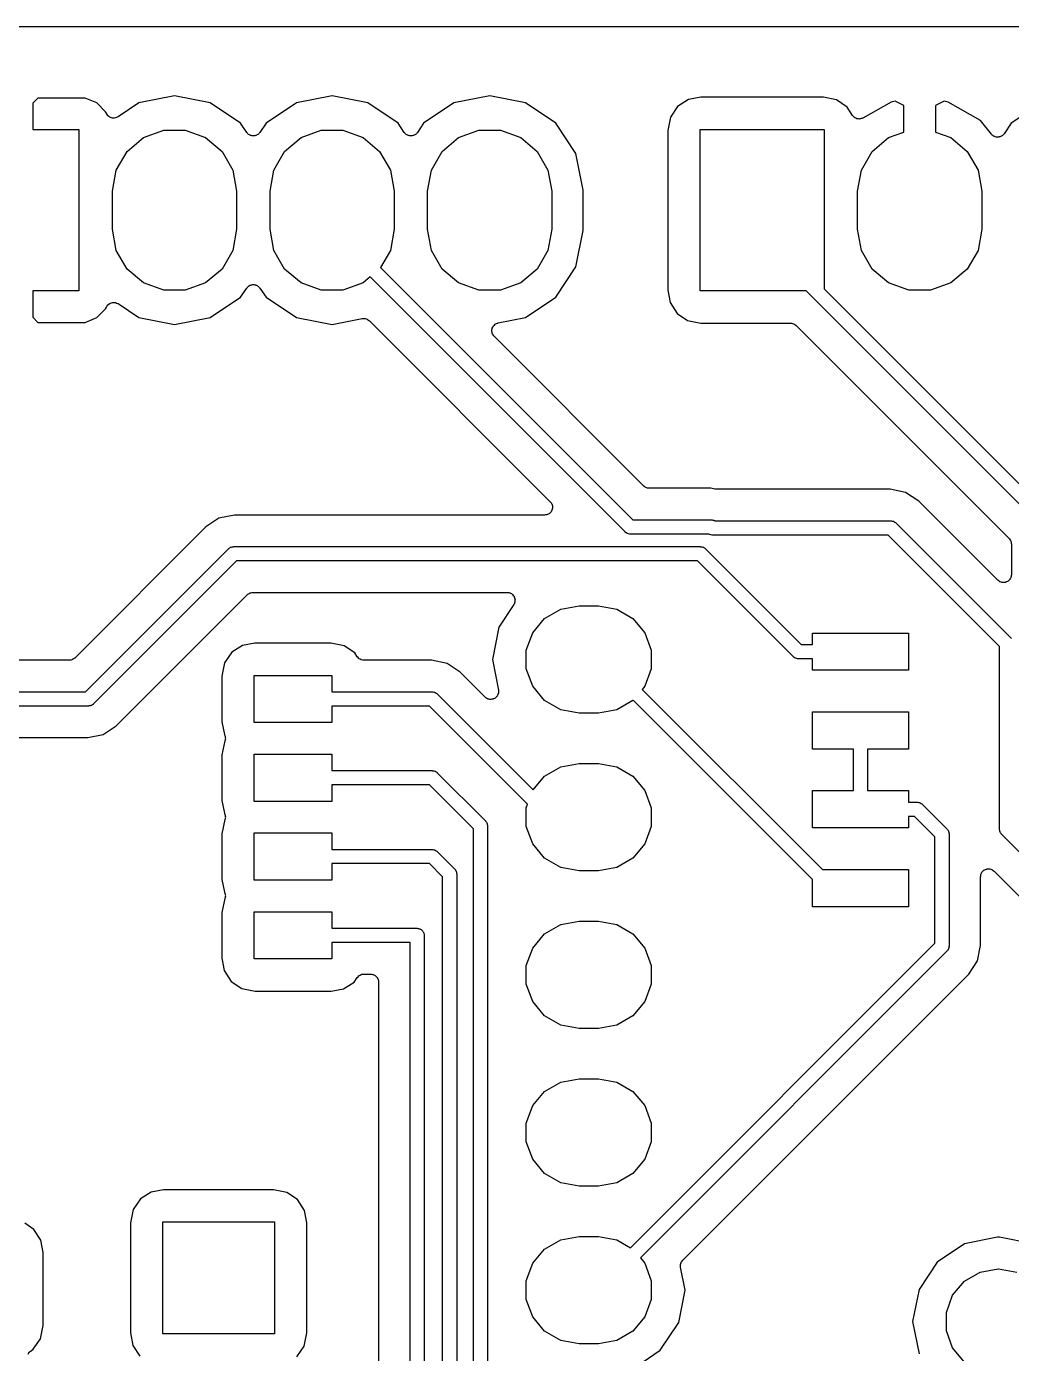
# Model space of a CAD drawing. Extents: x 127.4 to 176.4, y -111.4 to -62.3.
# Drawn here: x 138 to 153.88, y -83.7 to -62.32 of the extents above; entities that cross this region are included whole.
import ezdxf

# ---------------------------------------------------------------- set-up
doc = ezdxf.new("R2010")
doc.units = 0
doc.header["$MEASUREMENT"] = 0
doc.layers.add('BLACK', color=7, linetype='CONTINUOUS')

msp = doc.modelspace()

# ---------------------------------------------------------------- linework, layer by layer
at = {"layer": 'Black'}
for p, q in [((131.154, -62.318), (172.377, -62.318)), ((138.187, -63.47), (138.103, -63.5544)), ((138.95, -63.47), (138.187, -63.47)), ((139.136, -63.5473), (138.95, -63.47)), ((140.389, -63.4346), (139.813, -63.5492)), ((140.965, -63.5492), (140.389, -63.4346)), ((142.929, -63.4346), (142.353, -63.5492)), ((143.505, -63.5492), (142.929, -63.4346)), ((145.469, -63.4346), (144.893, -63.5492)), ((146.045, -63.5492), (145.469, -63.4346)), ((148.673, -63.4951), (148.499, -63.6068)), ((148.872, -63.4576), (148.673, -63.4951)), ((150.847, -63.4576), (148.872, -63.4576)), ((151.061, -63.5009), (150.847, -63.4576)), ((138.103, -63.5544), (138.103, -63.978)), ((139.279, -63.6902), (139.136, -63.5473)), ((139.29, -63.7158), (139.279, -63.6902)), ((139.813, -63.5492), (139.478, -63.7728)), ((141.453, -63.8755), (140.965, -63.5492)), ((142.353, -63.5492), (141.864, -63.8755)), ((143.993, -63.8755), (143.505, -63.5492)), ((144.893, -63.5492), (144.404, -63.8755)), ((146.533, -63.8755), (146.045, -63.5492)), ((148.499, -63.6068), (148.383, -63.7765)), ((151.231, -63.6169), (151.061, -63.5009)), ((151.317, -63.7502), (151.231, -63.6169)), ((151.939, -63.5382), (151.486, -63.7922)), ((152.006, -63.5218), (151.939, -63.5382)), ((152.146, -63.5878), (152.006, -63.5218)), ((152.146, -64.0175), (152.146, -63.5878)), ((152.794, -63.5218), (152.654, -63.5878)), ((152.654, -63.5878), (152.654, -64.0175)), ((152.861, -63.5382), (152.794, -63.5218)), ((153.382, -63.8305), (152.861, -63.5382)), ((154.364, -63.5492), (153.875, -63.8755)), ((139.291, -63.717), (139.29, -63.7158)), ((139.291, -63.7184), (139.291, -63.717)), ((139.303, -63.7356), (139.291, -63.7184)), ((139.314, -63.753), (139.303, -63.7356)), ((139.315, -63.7539), (139.314, -63.753)), ((139.316, -63.7551), (139.315, -63.7539)), ((139.332, -63.7673), (139.316, -63.7551)), ((139.349, -63.7799), (139.332, -63.7673)), ((139.35, -63.7803), (139.349, -63.7799)), ((139.351, -63.7811), (139.35, -63.7803)), ((139.371, -63.7869), (139.351, -63.7811)), ((139.391, -63.7931), (139.371, -63.7869)), ((139.392, -63.7931), (139.391, -63.7931)), ((139.394, -63.7935), (139.392, -63.7931)), ((139.414, -63.7921), (139.394, -63.7935)), ((139.435, -63.7912), (139.414, -63.7921)), ((139.436, -63.7907), (139.435, -63.7912)), ((139.438, -63.7906), (139.436, -63.7907)), ((139.456, -63.7823), (139.438, -63.7906)), ((139.476, -63.7743), (139.456, -63.7823)), ((139.477, -63.7734), (139.476, -63.7743)), ((139.478, -63.7728), (139.477, -63.7734)), ((141.553, -64.025), (141.453, -63.8755)), ((141.864, -63.8755), (141.764, -64.025)), ((144.093, -64.025), (143.993, -63.8755)), ((144.404, -63.8755), (144.304, -64.025)), ((146.86, -64.364), (146.533, -63.8755)), ((148.383, -63.7765), (148.34, -63.9907)), ((151.322, -63.7556), (151.317, -63.7502)), ((151.326, -63.7619), (151.322, -63.7556)), ((151.337, -63.7717), (151.326, -63.7619)), ((151.347, -63.7826), (151.337, -63.7717)), ((151.353, -63.7859), (151.347, -63.7826)), ((151.359, -63.7907), (151.353, -63.7859)), ((151.373, -63.796), (151.359, -63.7907)), ((151.386, -63.8028), (151.373, -63.796)), ((151.393, -63.8037), (151.386, -63.8028)), ((151.4, -63.8063), (151.393, -63.8037)), ((151.415, -63.8065), (151.4, -63.8063)), ((151.43, -63.8083), (151.415, -63.8065)), ((151.437, -63.8067), (151.43, -63.8083)), ((151.444, -63.8068), (151.437, -63.8067)), ((151.458, -63.8019), (151.444, -63.8068)), ((151.473, -63.7986), (151.458, -63.8019)), ((151.479, -63.7947), (151.473, -63.7986)), ((151.486, -63.7922), (151.479, -63.7947)), ((153.557, -64.0527), (153.382, -63.8305)), ((153.875, -63.8755), (153.762, -64.0447)), ((138.103, -63.978), (138.849, -63.978)), ((138.849, -63.978), (138.849, -66.578)), ((139.623, -64.3302), (139.889, -64.107)), ((139.889, -64.107), (140.215, -63.9882)), ((140.215, -63.9882), (140.562, -63.9882)), ((140.562, -63.9882), (140.889, -64.107)), ((140.889, -64.107), (141.155, -64.3302)), ((141.563, -64.035), (141.553, -64.025)), ((141.571, -64.0461), (141.563, -64.035)), ((141.578, -64.0508), (141.571, -64.0461)), ((141.584, -64.0568), (141.578, -64.0508)), ((141.596, -64.063), (141.584, -64.0568)), ((141.608, -64.0707), (141.596, -64.063)), ((141.616, -64.0726), (141.608, -64.0707)), ((141.623, -64.0763), (141.616, -64.0726)), ((141.637, -64.0778), (141.623, -64.0763)), ((141.65, -64.0811), (141.637, -64.0778)), ((141.659, -64.0802), (141.65, -64.0811)), ((141.667, -64.0811), (141.659, -64.0802)), ((141.681, -64.0778), (141.667, -64.0811)), ((141.694, -64.0763), (141.681, -64.0778)), ((141.702, -64.0726), (141.694, -64.0763)), ((141.71, -64.0707), (141.702, -64.0726)), ((141.721, -64.063), (141.71, -64.0707)), ((141.734, -64.0568), (141.721, -64.063)), ((141.74, -64.0508), (141.734, -64.0568)), ((141.747, -64.0461), (141.74, -64.0508)), ((141.755, -64.035), (141.747, -64.0461)), ((141.764, -64.025), (141.755, -64.035)), ((142.163, -64.3302), (142.429, -64.107)), ((142.429, -64.107), (142.755, -63.9882)), ((142.755, -63.9882), (143.102, -63.9882)), ((143.102, -63.9882), (143.429, -64.107)), ((143.429, -64.107), (143.695, -64.3302)), ((144.103, -64.035), (144.093, -64.025)), ((144.111, -64.0461), (144.103, -64.035)), ((144.118, -64.0508), (144.111, -64.0461)), ((144.124, -64.0568), (144.118, -64.0508)), ((144.136, -64.063), (144.124, -64.0568)), ((144.148, -64.0707), (144.136, -64.063)), ((144.156, -64.0726), (144.148, -64.0707)), ((144.163, -64.0763), (144.156, -64.0726)), ((144.177, -64.0778), (144.163, -64.0763)), ((144.19, -64.0811), (144.177, -64.0778)), ((144.199, -64.0802), (144.19, -64.0811)), ((144.207, -64.0811), (144.199, -64.0802)), ((144.221, -64.0778), (144.207, -64.0811)), ((144.234, -64.0763), (144.221, -64.0778)), ((144.242, -64.0726), (144.234, -64.0763)), ((144.25, -64.0707), (144.242, -64.0726)), ((144.261, -64.063), (144.25, -64.0707)), ((144.274, -64.0568), (144.261, -64.063)), ((144.28, -64.0508), (144.274, -64.0568)), ((144.287, -64.0461), (144.28, -64.0508)), ((144.295, -64.035), (144.287, -64.0461)), ((144.304, -64.025), (144.295, -64.035)), ((144.703, -64.3302), (144.969, -64.107)), ((144.969, -64.107), (145.295, -63.9882)), ((145.295, -63.9882), (145.642, -63.9882)), ((145.642, -63.9882), (145.969, -64.107)), ((145.969, -64.107), (146.235, -64.3302)), ((148.34, -63.9907), (148.34, -66.5662)), ((148.86, -66.578), (148.86, -63.978)), ((148.86, -63.978), (150.86, -63.978)), ((150.86, -63.978), (150.86, -66.5434)), ((151.634, -64.3302), (151.9, -64.107)), ((151.9, -64.107), (152.146, -64.0175)), ((152.654, -64.0175), (152.9, -64.107)), ((152.9, -64.107), (153.166, -64.3302)), ((153.564, -64.0587), (153.557, -64.0527)), ((153.569, -64.0659), (153.564, -64.0587)), ((153.58, -64.0733), (153.569, -64.0659)), ((153.59, -64.0821), (153.58, -64.0733)), ((153.598, -64.0854), (153.59, -64.0821)), ((153.606, -64.0904), (153.598, -64.0854)), ((153.618, -64.0936), (153.606, -64.0904)), ((153.631, -64.0985), (153.618, -64.0936)), ((153.64, -64.0988), (153.631, -64.0985)), ((153.648, -64.1009), (153.64, -64.0988)), ((153.662, -64.0995), (153.648, -64.1009)), ((153.675, -64.0999), (153.662, -64.0995)), ((153.683, -64.0971), (153.675, -64.0999)), ((153.692, -64.0961), (153.683, -64.0971)), ((153.704, -64.0903), (153.692, -64.0961)), ((153.717, -64.0861), (153.704, -64.0903)), ((153.724, -64.0806), (153.717, -64.0861)), ((153.732, -64.0766), (153.724, -64.0806)), ((153.741, -64.067), (153.732, -64.0766)), ((153.751, -64.0589), (153.741, -64.067)), ((153.756, -64.0512), (153.751, -64.0589)), ((153.762, -64.0447), (153.756, -64.0512)), ((139.449, -64.631), (139.623, -64.3302)), ((141.155, -64.3302), (141.328, -64.631)), ((141.989, -64.631), (142.163, -64.3302)), ((143.695, -64.3302), (143.868, -64.631)), ((144.529, -64.631), (144.703, -64.3302)), ((146.235, -64.3302), (146.408, -64.631)), ((151.46, -64.631), (151.634, -64.3302)), ((153.166, -64.3302), (153.34, -64.631)), ((146.977, -64.9526), (146.86, -64.364)), ((139.389, -64.973), (139.449, -64.631)), ((141.328, -64.631), (141.389, -64.973)), ((141.929, -64.973), (141.989, -64.631)), ((143.868, -64.631), (143.929, -64.973)), ((144.469, -64.973), (144.529, -64.631)), ((146.408, -64.631), (146.469, -64.973)), ((151.4, -64.973), (151.46, -64.631)), ((153.34, -64.631), (153.4, -64.973)), ((139.389, -65.583), (139.389, -64.973)), ((141.389, -64.973), (141.389, -65.583)), ((141.929, -65.583), (141.929, -64.973)), ((143.929, -64.973), (143.929, -65.583)), ((144.469, -65.583), (144.469, -64.973)), ((146.469, -64.973), (146.469, -65.583)), ((146.977, -65.6034), (146.977, -64.9526)), ((151.4, -65.583), (151.4, -64.973)), ((153.4, -64.973), (153.4, -65.583)), ((139.449, -65.925), (139.389, -65.583)), ((141.389, -65.583), (141.328, -65.925)), ((141.989, -65.925), (141.929, -65.583)), ((143.929, -65.583), (143.868, -65.925)), ((144.529, -65.925), (144.469, -65.583)), ((146.469, -65.583), (146.408, -65.925)), ((146.86, -66.192), (146.977, -65.6034)), ((151.46, -65.925), (151.4, -65.583)), ((153.4, -65.583), (153.34, -65.925)), ((139.623, -66.2258), (139.449, -65.925)), ((141.328, -65.925), (141.155, -66.2258)), ((142.163, -66.2258), (141.989, -65.925)), ((143.868, -65.925), (143.711, -66.1983)), ((144.703, -66.2258), (144.529, -65.925)), ((146.408, -65.925), (146.235, -66.2258)), ((151.634, -66.2258), (151.46, -65.925)), ((153.34, -65.925), (153.166, -66.2258)), ((139.889, -66.449), (139.623, -66.2258)), ((141.155, -66.2258), (140.889, -66.449)), ((142.429, -66.449), (142.163, -66.2258)), ((143.711, -66.1983), (147.779, -70.2667)), ((144.969, -66.449), (144.703, -66.2258)), ((146.235, -66.2258), (145.969, -66.449)), ((146.533, -66.6805), (146.86, -66.192)), ((151.9, -66.449), (151.634, -66.2258)), ((153.166, -66.2258), (152.9, -66.449)), ((140.215, -66.5678), (139.889, -66.449)), ((140.889, -66.449), (140.562, -66.5678)), ((141.596, -66.493), (141.608, -66.4853)), ((141.608, -66.4853), (141.616, -66.4834)), ((141.616, -66.4834), (141.623, -66.4797)), ((141.623, -66.4797), (141.637, -66.4782)), ((141.637, -66.4782), (141.65, -66.4749)), ((141.65, -66.4749), (141.659, -66.4758)), ((141.659, -66.4758), (141.667, -66.4749)), ((141.667, -66.4749), (141.681, -66.4782)), ((141.681, -66.4782), (141.694, -66.4797)), ((141.694, -66.4797), (141.702, -66.4834)), ((141.702, -66.4834), (141.71, -66.4853)), ((141.71, -66.4853), (141.721, -66.493)), ((142.755, -66.5678), (142.429, -66.449)), ((143.429, -66.449), (143.102, -66.5678)), ((143.543, -66.3535), (143.429, -66.449)), ((147.651, -70.4619), (143.543, -66.3535)), ((145.295, -66.5678), (144.969, -66.449)), ((145.969, -66.449), (145.642, -66.5678)), ((152.226, -66.5678), (151.9, -66.449)), ((152.9, -66.449), (152.574, -66.5678)), ((138.849, -66.578), (138.103, -66.578)), ((138.103, -66.578), (138.103, -67.0016)), ((140.562, -66.5678), (140.215, -66.5678)), ((140.965, -67.0068), (141.453, -66.6805)), ((141.453, -66.6805), (141.553, -66.531)), ((141.553, -66.531), (141.563, -66.521)), ((141.563, -66.521), (141.571, -66.5099)), ((141.571, -66.5099), (141.578, -66.5052)), ((141.578, -66.5052), (141.584, -66.4992)), ((141.584, -66.4992), (141.596, -66.493)), ((141.721, -66.493), (141.734, -66.4992)), ((141.734, -66.4992), (141.74, -66.5052)), ((141.74, -66.5052), (141.747, -66.5099)), ((141.747, -66.5099), (141.755, -66.521)), ((141.755, -66.521), (141.764, -66.531)), ((141.764, -66.531), (141.864, -66.6805)), ((141.864, -66.6805), (142.353, -67.0068)), ((143.102, -66.5678), (142.755, -66.5678)), ((145.642, -66.5678), (145.295, -66.5678)), ((146.045, -67.0068), (146.533, -66.6805)), ((148.34, -66.5662), (148.377, -66.7655)), ((150.571, -66.578), (148.86, -66.578)), ((154.334, -70.3408), (150.571, -66.578)), ((150.86, -66.5434), (154.496, -70.1792)), ((152.574, -66.5678), (152.226, -66.5678)), ((139.136, -67.0087), (139.279, -66.8658)), ((139.279, -66.8658), (139.29, -66.8402)), ((139.29, -66.8402), (139.291, -66.839)), ((139.291, -66.8376), (139.303, -66.8204)), ((139.291, -66.839), (139.291, -66.8376)), ((139.303, -66.8204), (139.314, -66.803)), ((139.314, -66.803), (139.315, -66.8021)), ((139.315, -66.8021), (139.316, -66.8009)), ((139.316, -66.8009), (139.332, -66.7887)), ((139.332, -66.7887), (139.349, -66.7761)), ((139.349, -66.7761), (139.35, -66.7757)), ((139.35, -66.7757), (139.351, -66.7749)), ((139.351, -66.7749), (139.371, -66.7691)), ((139.371, -66.7691), (139.391, -66.7629)), ((139.391, -66.7629), (139.392, -66.7629)), ((139.392, -66.7629), (139.394, -66.7625)), ((139.394, -66.7625), (139.414, -66.7639)), ((139.414, -66.7639), (139.435, -66.7648)), ((139.435, -66.7648), (139.436, -66.7653)), ((139.436, -66.7653), (139.438, -66.7654)), ((139.438, -66.7654), (139.456, -66.7737)), ((139.456, -66.7737), (139.476, -66.7817)), ((139.476, -66.7817), (139.477, -66.7826)), ((139.477, -66.7826), (139.478, -66.7832)), ((139.478, -66.7832), (139.813, -67.0068)), ((148.377, -66.7655), (148.489, -66.9391)), ((138.103, -67.0016), (138.187, -67.086)), ((138.187, -67.086), (138.95, -67.086)), ((138.95, -67.086), (139.136, -67.0087)), ((139.813, -67.0068), (140.389, -67.1214)), ((140.389, -67.1214), (140.965, -67.0068)), ((142.353, -67.0068), (142.929, -67.1214)), ((142.929, -67.1214), (143.415, -67.0246)), ((143.415, -67.0246), (143.433, -67.0242)), ((143.433, -67.0242), (143.451, -67.0226)), ((143.451, -67.0226), (143.455, -67.0237)), ((143.455, -67.0237), (143.46, -67.0236)), ((143.46, -67.0236), (143.477, -67.0294)), ((143.477, -67.0294), (143.494, -67.0341)), ((143.494, -67.0341), (143.497, -67.0365)), ((143.497, -67.0365), (143.501, -67.0378)), ((143.501, -67.0378), (143.515, -67.0491)), ((143.515, -67.0491), (143.53, -67.0594)), ((143.53, -67.0594), (146.444, -69.9737)), ((145.53, -67.1395), (145.544, -67.1276)), ((145.544, -67.1276), (145.557, -67.1149)), ((145.557, -67.1149), (145.56, -67.1132)), ((145.56, -67.1132), (145.563, -67.1104)), ((145.563, -67.1104), (145.58, -67.1039)), ((145.58, -67.1039), (145.596, -67.0963)), ((145.596, -67.0963), (145.601, -67.0959)), ((145.601, -67.0959), (145.605, -67.0944)), ((145.605, -67.0944), (146.045, -67.0068)), ((148.489, -66.9391), (148.659, -67.0551)), ((148.659, -67.0551), (148.873, -67.0984)), ((148.873, -67.0984), (150.321, -67.0984)), ((150.321, -67.0984), (150.326, -67.0994)), ((150.326, -67.0994), (150.332, -67.0989)), ((150.332, -67.0989), (150.348, -67.1032)), ((150.348, -67.1032), (150.364, -67.1061)), ((150.364, -67.1061), (150.369, -67.1089)), ((150.369, -67.1089), (150.374, -67.1103)), ((150.374, -67.1103), (150.388, -67.1199)), ((150.388, -67.1199), (150.402, -67.1282)), ((150.402, -67.1282), (150.406, -67.1324)), ((150.406, -67.1324), (150.411, -67.1356)), ((145.502, -67.2217), (145.505, -67.204)), ((145.503, -67.2258), (145.502, -67.2217)), ((145.503, -67.23), (145.503, -67.2258)), ((145.507, -67.2474), (145.503, -67.23)), ((145.505, -67.204), (145.507, -67.1861)), ((145.507, -67.1861), (145.508, -67.1823)), ((145.511, -67.265), (145.507, -67.2474)), ((145.508, -67.1823), (145.509, -67.1781)), ((145.509, -67.1781), (145.518, -67.1624)), ((145.513, -67.2686), (145.511, -67.265)), ((145.514, -67.2726), (145.513, -67.2686)), ((145.525, -67.2873), (145.514, -67.2726)), ((145.518, -67.1624), (145.525, -67.1461)), ((145.525, -67.1461), (145.528, -67.1431)), ((145.534, -67.3027), (145.525, -67.2873)), ((145.528, -67.1431), (145.53, -67.1395)), ((145.537, -67.3053), (145.534, -67.3027)), ((145.54, -67.3088), (145.537, -67.3053)), ((147.952, -69.7215), (145.54, -67.3088)), ((150.411, -67.1356), (153.841, -70.5656)), ((147.957, -69.7247), (147.952, -69.7215)), ((147.961, -69.729), (147.957, -69.7247)), ((147.975, -69.7373), (147.961, -69.729)), ((147.988, -69.7468), (147.975, -69.7373)), ((147.994, -69.7483), (147.988, -69.7468)), ((147.999, -69.7511), (147.994, -69.7483)), ((148.015, -69.754), (147.999, -69.7511)), ((148.031, -69.7582), (148.015, -69.754)), ((148.037, -69.7578), (148.031, -69.7582)), ((148.042, -69.7587), (148.037, -69.7578)), ((149.031, -69.7587), (148.042, -69.7587)), ((149.099, -69.7724), (149.031, -69.7587)), ((149.112, -69.7727), (149.099, -69.7724)), ((149.124, -69.7748), (149.112, -69.7727)), ((151.925, -69.7748), (149.124, -69.7748)), ((152.174, -69.8245), (151.925, -69.7748)), ((152.386, -69.9659), (152.174, -69.8245)), ((146.444, -69.9737), (146.454, -69.9873)), ((146.454, -69.9873), (146.465, -70)), ((146.465, -70.127), (146.461, -70.1313)), ((146.465, -70), (146.467, -70.0053)), ((146.47, -70.1114), (146.465, -70.127)), ((146.467, -70.0053), (146.47, -70.0099)), ((146.47, -70.0099), (146.474, -70.0259)), ((146.477, -70.0964), (146.47, -70.1114)), ((146.474, -70.0259), (146.48, -70.0415)), ((146.478, -70.0908), (146.477, -70.0964)), ((146.48, -70.0856), (146.478, -70.0908)), ((146.48, -70.0415), (146.48, -70.0471)), ((146.48, -70.0471), (146.481, -70.0525)), ((146.481, -70.0525), (146.48, -70.069)), ((146.48, -70.069), (146.48, -70.0856)), ((153.661, -71.2408), (152.386, -69.9659)), ((141.105, -70.2402), (140.893, -70.3817)), ((141.354, -70.1905), (141.105, -70.2402)), ((146.355, -70.1905), (141.354, -70.1905)), ((146.371, -70.1877), (146.355, -70.1905)), ((146.387, -70.1862), (146.371, -70.1877)), ((146.393, -70.1839), (146.387, -70.1862)), ((146.398, -70.1829), (146.393, -70.1839)), ((146.412, -70.1746), (146.398, -70.1829)), ((146.427, -70.1676), (146.412, -70.1746)), ((146.431, -70.1636), (146.427, -70.1676)), ((146.436, -70.1608), (146.431, -70.1636)), ((146.447, -70.1481), (146.436, -70.1608)), ((146.459, -70.1364), (146.447, -70.1481)), ((146.461, -70.1313), (146.459, -70.1364)), ((147.779, -70.2667), (149.043, -70.2667)), ((149.043, -70.2667), (149.048, -70.2676)), ((149.048, -70.2676), (149.053, -70.2672)), ((149.053, -70.2672), (149.067, -70.271)), ((149.067, -70.271), (149.082, -70.2736)), ((149.082, -70.2736), (149.087, -70.2761)), ((149.087, -70.2761), (149.091, -70.2774)), ((149.091, -70.2774), (149.099, -70.2828)), ((149.099, -70.2828), (151.937, -70.2828)), ((151.937, -70.2828), (151.942, -70.2837)), ((151.942, -70.2837), (151.947, -70.2833)), ((151.947, -70.2833), (151.962, -70.2871)), ((151.962, -70.2871), (151.976, -70.2897)), ((151.976, -70.2897), (151.981, -70.2922)), ((151.981, -70.2922), (151.985, -70.2935)), ((151.985, -70.2935), (151.998, -70.3021)), ((151.998, -70.3021), (152.011, -70.3096)), ((152.011, -70.3096), (152.014, -70.3134)), ((152.014, -70.3134), (152.018, -70.3163)), ((152.018, -70.3163), (153.881, -72.1792)), ((140.893, -70.3817), (138.782, -72.4925)), ((147.655, -70.4647), (147.651, -70.4619)), ((147.658, -70.4686), (147.655, -70.4647)), ((147.671, -70.4761), (147.658, -70.4686)), ((147.683, -70.4846), (147.671, -70.4761)), ((147.688, -70.4859), (147.683, -70.4846)), ((147.693, -70.4884), (147.688, -70.4859)), ((147.707, -70.491), (147.693, -70.4884)), ((147.722, -70.4949), (147.707, -70.491)), ((147.727, -70.4945), (147.722, -70.4949)), ((147.732, -70.4953), (147.727, -70.4945)), ((149.003, -70.4953), (147.732, -70.4953)), ((149.011, -70.5007), (149.003, -70.4953)), ((149.016, -70.502), (149.011, -70.5007)), ((149.02, -70.5045), (149.016, -70.502)), ((149.035, -70.5071), (149.02, -70.5045)), ((149.049, -70.511), (149.035, -70.5071)), ((149.054, -70.5106), (149.049, -70.511)), ((149.059, -70.5114), (149.054, -70.5106)), ((151.89, -70.5114), (149.059, -70.5114)), ((153.686, -72.3073), (151.89, -70.5114)), ((138.955, -73.0377), (141.261, -70.732)), ((141.261, -70.732), (141.265, -70.7291)), ((141.265, -70.7291), (141.268, -70.7253)), ((141.268, -70.7253), (141.281, -70.7178)), ((141.281, -70.7178), (141.293, -70.7093)), ((141.293, -70.7093), (141.298, -70.7079)), ((141.298, -70.7079), (141.303, -70.7054)), ((141.303, -70.7054), (141.317, -70.7028)), ((141.317, -70.7028), (141.332, -70.699)), ((141.332, -70.699), (141.337, -70.6994)), ((141.337, -70.6994), (141.342, -70.6985)), ((141.342, -70.6985), (148.864, -70.6985)), ((148.864, -70.6985), (148.869, -70.6994)), ((148.869, -70.6994), (148.874, -70.699)), ((148.874, -70.699), (148.889, -70.7028)), ((148.889, -70.7028), (148.903, -70.7054)), ((148.903, -70.7054), (148.908, -70.7079)), ((148.908, -70.7079), (148.913, -70.7093)), ((148.913, -70.7093), (148.925, -70.7178)), ((148.925, -70.7178), (148.938, -70.7253)), ((148.938, -70.7253), (148.941, -70.7291)), ((148.941, -70.7291), (148.945, -70.732)), ((148.945, -70.732), (150.489, -72.2757)), ((153.841, -70.5656), (153.844, -70.5701)), ((153.844, -70.5701), (153.848, -70.5737)), ((153.848, -70.5737), (153.856, -70.5881)), ((153.856, -70.5881), (153.866, -70.6017)), ((153.866, -70.6017), (153.867, -70.6071)), ((153.867, -70.6071), (153.87, -70.6119)), ((153.87, -70.6119), (153.873, -70.6283)), ((153.873, -70.6283), (153.877, -70.6443)), ((153.877, -70.6443), (153.877, -70.6499)), ((153.877, -70.6499), (153.878, -70.6554)), ((153.878, -70.6554), (153.878, -71.151)), ((141.389, -70.9271), (139.083, -73.2328)), ((148.817, -70.9271), (141.389, -70.9271)), ((150.361, -72.4708), (148.817, -70.9271)), ((153.87, -71.1945), (153.862, -71.2088)), ((153.871, -71.189), (153.87, -71.1945)), ((153.873, -71.1839), (153.871, -71.189)), ((153.875, -71.1674), (153.873, -71.1839)), ((153.878, -71.151), (153.875, -71.1674)), ((153.674, -71.2504), (153.661, -71.2408)), ((153.687, -71.261), (153.674, -71.2504)), ((153.692, -71.2629), (153.687, -71.261)), ((153.697, -71.2661), (153.692, -71.2629)), ((153.713, -71.2704), (153.697, -71.2661)), ((153.729, -71.2761), (153.713, -71.2704)), ((153.734, -71.2761), (153.729, -71.2761)), ((153.74, -71.2775), (153.734, -71.2761)), ((153.756, -71.2761), (153.74, -71.2775)), ((153.773, -71.2761), (153.756, -71.2761)), ((153.778, -71.2742), (153.773, -71.2761)), ((153.784, -71.2737), (153.778, -71.2742)), ((153.799, -71.2667), (153.784, -71.2737)), ((153.814, -71.261), (153.799, -71.2667)), ((153.818, -71.2574), (153.814, -71.261)), ((153.824, -71.2551), (153.818, -71.2574)), ((153.835, -71.2433), (153.824, -71.2551)), ((153.848, -71.2327), (153.835, -71.2433)), ((153.851, -71.2278), (153.848, -71.2327)), ((153.855, -71.2239), (153.851, -71.2278)), ((153.862, -71.2088), (153.855, -71.2239)), ((139.451, -73.5832), (141.562, -71.4723)), ((141.562, -71.4723), (141.567, -71.4691)), ((141.567, -71.4691), (141.57, -71.4649)), ((141.57, -71.4649), (141.585, -71.4566)), ((141.585, -71.4566), (141.598, -71.447)), ((141.598, -71.447), (141.604, -71.4456)), ((141.604, -71.4456), (141.609, -71.4428)), ((141.609, -71.4428), (141.625, -71.4399)), ((141.625, -71.4399), (141.641, -71.4356)), ((141.641, -71.4356), (141.647, -71.4361)), ((141.647, -71.4361), (141.652, -71.4351)), ((141.652, -71.4351), (145.752, -71.4351)), ((145.752, -71.4351), (145.756, -71.4359)), ((145.756, -71.4359), (145.76, -71.4354)), ((145.76, -71.4354), (145.777, -71.4397)), ((145.777, -71.4397), (145.795, -71.4428)), ((145.795, -71.4428), (145.799, -71.4449)), ((145.799, -71.4449), (145.803, -71.4459)), ((145.803, -71.4459), (145.818, -71.4559)), ((145.818, -71.4559), (145.833, -71.4649)), ((145.833, -71.4649), (145.836, -71.4681)), ((145.836, -71.4681), (145.839, -71.4704)), ((145.839, -71.4704), (145.85, -71.4849)), ((145.85, -71.4849), (145.862, -71.4986)), ((145.862, -71.4986), (145.863, -71.5026)), ((145.868, -71.6088), (145.862, -71.6256)), ((145.863, -71.5026), (145.865, -71.506)), ((145.865, -71.506), (145.87, -71.5232)), ((145.875, -71.5923), (145.868, -71.6088)), ((145.87, -71.5232), (145.877, -71.5401)), ((145.877, -71.5842), (145.875, -71.5881)), ((145.875, -71.5881), (145.875, -71.5923)), ((145.877, -71.5401), (145.877, -71.5443)), ((145.877, -71.5443), (145.878, -71.5483)), ((145.878, -71.5483), (145.877, -71.5662)), ((145.877, -71.5662), (145.877, -71.5842)), ((145.857, -71.6327), (145.616, -71.9931)), ((145.859, -71.6289), (145.857, -71.6327)), ((145.862, -71.6256), (145.859, -71.6289)), ((146.355, -71.8554), (146.614, -71.7055)), ((146.614, -71.7055), (146.91, -71.6534)), ((146.91, -71.6534), (147.222, -71.6534)), ((147.222, -71.6534), (147.518, -71.7055)), ((147.518, -71.7055), (147.777, -71.8554)), ((145.616, -71.9931), (145.512, -72.517)), ((146.162, -72.0852), (146.355, -71.8554)), ((147.777, -71.8554), (147.97, -72.0852)), ((141.686, -72.2516), (141.487, -72.2891)), ((142.911, -72.2516), (141.686, -72.2516)), ((143.125, -72.2949), (142.911, -72.2516)), ((146.059, -72.367), (146.162, -72.0852)), ((147.97, -72.0852), (148.073, -72.367)), ((150.67, -72.2757), (150.67, -72.09)), ((150.67, -72.09), (152.22, -72.09)), ((152.22, -72.09), (152.22, -72.69)), ((141.313, -72.4008), (141.197, -72.5705)), ((141.487, -72.2891), (141.313, -72.4008)), ((143.295, -72.4109), (143.125, -72.2949)), ((143.334, -72.4714), (143.295, -72.4109)), ((143.347, -72.4854), (143.334, -72.4714)), ((146.059, -72.667), (146.059, -72.367)), ((148.073, -72.367), (148.073, -72.667)), ((150.365, -72.4737), (150.361, -72.4708)), ((150.368, -72.4776), (150.365, -72.4737)), ((150.381, -72.485), (150.368, -72.4776)), ((150.489, -72.2757), (150.67, -72.2757)), ((153.686, -75.2486), (153.686, -72.3073)), ((138.692, -72.5297), (137.291, -72.5297)), ((138.698, -72.5287), (138.692, -72.5297)), ((138.703, -72.5292), (138.698, -72.5287)), ((138.719, -72.5249), (138.703, -72.5292)), ((138.736, -72.522), (138.719, -72.5249)), ((138.741, -72.5192), (138.736, -72.522)), ((138.746, -72.5178), (138.741, -72.5192)), ((138.759, -72.5083), (138.746, -72.5178)), ((138.774, -72.5), (138.759, -72.5083)), ((138.777, -72.4957), (138.774, -72.5)), ((138.782, -72.4925), (138.777, -72.4957)), ((141.197, -72.5705), (141.154, -72.7847)), ((143.359, -72.5), (143.347, -72.4854)), ((143.362, -72.5015), (143.359, -72.5)), ((143.364, -72.5038), (143.362, -72.5015)), ((143.381, -72.5125), (143.364, -72.5038)), ((143.398, -72.522), (143.381, -72.5125)), ((143.401, -72.5226), (143.398, -72.522)), ((143.403, -72.524), (143.401, -72.5226)), ((143.422, -72.5264), (143.403, -72.524)), ((143.441, -72.5297), (143.422, -72.5264)), ((144.531, -72.5297), (143.441, -72.5297)), ((144.781, -72.5794), (144.531, -72.5297)), ((144.993, -72.7208), (144.781, -72.5794)), ((145.512, -72.517), (145.61, -73.009)), ((146.162, -72.9488), (146.059, -72.667)), ((148.073, -72.667), (147.97, -72.9488)), ((150.393, -72.4936), (150.381, -72.485)), ((150.398, -72.4949), (150.393, -72.4936)), ((150.402, -72.4974), (150.398, -72.4949)), ((150.417, -72.5), (150.402, -72.4974)), ((150.431, -72.5039), (150.417, -72.5)), ((150.436, -72.5034), (150.431, -72.5039)), ((150.441, -72.5043), (150.436, -72.5034)), ((150.67, -72.5043), (150.441, -72.5043)), ((150.67, -72.69), (150.67, -72.5043)), ((152.22, -72.69), (150.67, -72.69)), ((141.154, -72.7847), (141.154, -73.5202)), ((141.674, -73.532), (141.674, -72.772)), ((141.674, -72.772), (142.924, -72.772)), ((142.924, -72.772), (142.924, -73.0377)), ((145.396, -73.1236), (144.993, -72.7208)), ((136.774, -73.0377), (138.149, -73.0377)), ((138.149, -73.0377), (138.955, -73.0377)), ((142.924, -73.0377), (144.299, -73.0377)), ((144.299, -73.0377), (144.544, -73.0377)), ((144.544, -73.0377), (144.549, -73.0386)), ((144.549, -73.0386), (144.554, -73.0381)), ((144.554, -73.0381), (144.568, -73.042)), ((144.568, -73.042), (144.583, -73.0446)), ((144.583, -73.0446), (144.587, -73.0471)), ((144.587, -73.0471), (144.592, -73.0484)), ((144.592, -73.0484), (144.605, -73.057)), ((144.605, -73.057), (144.617, -73.0644)), ((144.617, -73.0644), (144.621, -73.0683)), ((144.621, -73.0683), (144.625, -73.0712)), ((144.625, -73.0712), (146.17, -74.6159)), ((145.579, -73.1174), (145.569, -73.1293)), ((145.589, -73.1066), (145.579, -73.1174)), ((145.592, -73.1003), (145.589, -73.1066)), ((145.597, -73.0949), (145.592, -73.1003)), ((145.602, -73.0804), (145.597, -73.0949)), ((145.608, -73.0666), (145.602, -73.0804)), ((145.609, -73.0597), (145.608, -73.0666)), ((145.611, -73.0531), (145.609, -73.0597)), ((145.61, -73.009), (145.61, -73.016)), ((145.61, -73.016), (145.612, -73.0227)), ((145.612, -73.0227), (145.611, -73.0379)), ((145.611, -73.0379), (145.611, -73.0531)), ((146.355, -73.1786), (146.162, -72.9488)), ((147.97, -72.9488), (147.929, -72.9976)), ((147.929, -72.9976), (150.832, -75.9)), ((138.149, -73.2663), (136.774, -73.2663)), ((139.003, -73.2663), (138.149, -73.2663)), ((139.008, -73.2654), (139.003, -73.2663)), ((139.013, -73.2659), (139.008, -73.2654)), ((139.027, -73.262), (139.013, -73.2659)), ((139.042, -73.2594), (139.027, -73.262)), ((139.046, -73.2569), (139.042, -73.2594)), ((139.051, -73.2556), (139.046, -73.2569)), ((139.063, -73.247), (139.051, -73.2556)), ((139.076, -73.2396), (139.063, -73.247)), ((139.079, -73.2357), (139.076, -73.2396)), ((139.083, -73.2328), (139.079, -73.2357)), ((144.299, -73.2663), (142.924, -73.2663)), ((142.924, -73.2663), (142.924, -73.532)), ((144.497, -73.2663), (144.299, -73.2663)), ((146.08, -74.8497), (144.497, -73.2663)), ((145.401, -73.1276), (145.396, -73.1236)), ((145.406, -73.1328), (145.401, -73.1276)), ((145.419, -73.1401), (145.406, -73.1328)), ((145.432, -73.1489), (145.419, -73.1401)), ((145.439, -73.1507), (145.432, -73.1489)), ((145.445, -73.154), (145.439, -73.1507)), ((145.46, -73.1564), (145.445, -73.154)), ((145.474, -73.1603), (145.46, -73.1564)), ((145.481, -73.1597), (145.474, -73.1603)), ((145.488, -73.1607), (145.481, -73.1597)), ((145.503, -73.1578), (145.488, -73.1607)), ((145.518, -73.1565), (145.503, -73.1578)), ((145.525, -73.1535), (145.518, -73.1565)), ((145.531, -73.1521), (145.525, -73.1535)), ((145.544, -73.1442), (145.531, -73.1521)), ((145.558, -73.1378), (145.544, -73.1442)), ((145.563, -73.1329), (145.558, -73.1378)), ((145.569, -73.1293), (145.563, -73.1329)), ((146.614, -73.3285), (146.355, -73.1786)), ((146.91, -73.3806), (146.614, -73.3285)), ((147.518, -73.3285), (147.222, -73.3806)), ((147.777, -73.1786), (147.518, -73.3285)), ((147.782, -73.1734), (147.777, -73.1786)), ((150.67, -76.0616), (147.782, -73.1734)), ((141.154, -73.5202), (141.192, -73.723)), ((142.924, -73.532), (141.674, -73.532)), ((147.222, -73.3806), (146.91, -73.3806)), ((150.67, -73.96), (150.67, -73.36)), ((150.67, -73.36), (152.22, -73.36)), ((152.22, -73.36), (152.22, -73.96)), ((138.99, -73.7743), (139.24, -73.7246)), ((139.24, -73.7246), (139.451, -73.5832)), ((141.192, -73.723), (141.196, -73.7291)), ((141.196, -73.7291), (141.2, -73.7429)), ((141.2, -73.7429), (141.206, -73.7561)), ((141.206, -73.7561), (141.206, -73.764)), ((137.395, -73.7743), (138.99, -73.7743)), ((141.2, -73.8264), (141.154, -74.0547)), ((141.205, -73.8156), (141.2, -73.8264)), ((141.208, -73.8001), (141.205, -73.8077)), ((141.205, -73.8077), (141.205, -73.8156)), ((141.206, -73.764), (141.208, -73.7716)), ((141.208, -73.7716), (141.207, -73.7859)), ((141.207, -73.7859), (141.208, -73.8001)), ((151.331, -73.96), (150.67, -73.96)), ((151.331, -74.63), (151.331, -73.96)), ((152.22, -73.96), (151.559, -73.96)), ((151.559, -73.96), (151.559, -74.63)), ((141.154, -74.0547), (141.154, -74.7902)), ((141.674, -74.802), (141.674, -74.042)), ((141.674, -74.042), (142.924, -74.042)), ((142.924, -74.042), (142.924, -74.3077)), ((142.924, -74.3077), (144.544, -74.3077)), ((144.544, -74.3077), (144.549, -74.3086)), ((144.549, -74.3086), (144.554, -74.3081)), ((144.554, -74.3081), (144.568, -74.312)), ((144.568, -74.312), (144.583, -74.3146)), ((144.583, -74.3146), (144.587, -74.3171)), ((144.587, -74.3171), (144.592, -74.3184)), ((144.592, -74.3184), (144.605, -74.327)), ((144.605, -74.327), (144.617, -74.3344)), ((144.617, -74.3344), (144.621, -74.3383)), ((144.621, -74.3383), (144.625, -74.3412)), ((144.625, -74.3412), (145.401, -75.1177)), ((146.17, -74.6159), (146.355, -74.3954)), ((146.355, -74.3954), (146.614, -74.2455)), ((146.614, -74.2455), (146.91, -74.1934)), ((146.91, -74.1934), (147.222, -74.1934)), ((147.222, -74.1934), (147.518, -74.2455)), ((147.518, -74.2455), (147.777, -74.3954)), ((147.777, -74.3954), (147.97, -74.6252)), ((144.497, -74.5363), (142.924, -74.5363)), ((142.924, -74.5363), (142.924, -74.802)), ((145.206, -75.2458), (144.497, -74.5363)), ((141.154, -74.7902), (141.192, -74.993)), ((142.924, -74.802), (141.674, -74.802)), ((147.97, -74.6252), (148.073, -74.907)), ((150.67, -75.23), (150.67, -74.63)), ((150.67, -74.63), (151.331, -74.63)), ((151.559, -74.63), (152.22, -74.63)), ((152.22, -74.63), (152.22, -74.8157)), ((152.22, -74.8157), (152.362, -74.8157)), ((152.362, -74.8157), (152.367, -74.8166)), ((152.367, -74.8166), (152.372, -74.8161)), ((152.372, -74.8161), (152.386, -74.82)), ((152.386, -74.82), (152.401, -74.8226)), ((152.401, -74.8226), (152.405, -74.8251)), ((152.405, -74.8251), (152.41, -74.8264)), ((152.41, -74.8264), (152.422, -74.835)), ((141.192, -74.993), (141.196, -74.9991)), ((141.196, -74.9991), (141.2, -75.0129)), ((141.2, -75.0129), (141.206, -75.0261)), ((141.206, -75.0261), (141.206, -75.034)), ((141.206, -75.034), (141.208, -75.0416)), ((141.208, -75.0416), (141.207, -75.0559)), ((146.059, -74.907), (146.08, -74.8497)), ((146.059, -75.207), (146.059, -74.907)), ((148.073, -74.907), (148.073, -75.207)), ((152.314, -75.0443), (152.22, -75.0443)), ((152.22, -75.0443), (152.22, -75.23)), ((152.644, -75.3744), (152.314, -75.0443)), ((152.422, -74.835), (152.435, -74.8424)), ((152.435, -74.8424), (152.438, -74.8463)), ((152.438, -74.8463), (152.442, -74.8492)), ((152.442, -74.8492), (152.84, -75.2462)), ((141.2, -75.0964), (141.154, -75.3247)), ((141.205, -75.0856), (141.2, -75.0964)), ((141.208, -75.0701), (141.205, -75.0777)), ((141.205, -75.0777), (141.205, -75.0856)), ((141.207, -75.0559), (141.208, -75.0701)), ((145.206, -98.8639), (145.206, -75.2458)), ((145.401, -75.1177), (145.404, -75.1218)), ((145.404, -75.1218), (145.408, -75.125)), ((145.408, -75.125), (145.416, -75.138)), ((145.416, -75.138), (145.424, -75.1502)), ((145.424, -75.1502), (145.425, -75.1551)), ((145.425, -75.1551), (145.428, -75.1594)), ((145.428, -75.1594), (145.431, -75.1741)), ((145.431, -75.1741), (145.434, -75.1885)), ((145.434, -75.1885), (145.434, -75.1936)), ((145.434, -75.1936), (145.435, -75.1985)), ((145.435, -75.1985), (145.435, -98.8166)), ((146.162, -75.4888), (146.059, -75.207)), ((148.073, -75.207), (147.97, -75.4888)), ((152.22, -75.23), (150.67, -75.23)), ((152.84, -75.2462), (152.842, -75.2503)), ((152.842, -75.2503), (152.846, -75.2535)), ((152.846, -75.2535), (152.854, -75.2665)), ((153.687, -75.2536), (153.686, -75.2486)), ((153.686, -75.2586), (153.687, -75.2536)), ((141.154, -75.3247), (141.154, -76.0602)), ((141.674, -76.072), (141.674, -75.312)), ((141.674, -75.312), (142.924, -75.312)), ((142.924, -75.312), (142.924, -75.5777)), ((152.644, -77.0894), (152.644, -75.3744)), ((152.854, -75.2665), (152.862, -75.2787)), ((152.862, -75.2787), (152.864, -75.2836)), ((152.864, -75.2836), (152.866, -75.2879)), ((152.866, -75.2879), (152.869, -75.3026)), ((152.869, -75.3026), (152.873, -75.3171)), ((152.873, -75.3171), (152.872, -75.3221)), ((152.872, -75.3221), (152.873, -75.327)), ((152.873, -75.327), (152.873, -77.1367)), ((153.69, -75.273), (153.686, -75.2586)), ((153.693, -75.2877), (153.69, -75.273)), ((153.695, -75.292), (153.693, -75.2877)), ((153.696, -75.2969), (153.695, -75.292)), ((153.705, -75.3091), (153.696, -75.2969)), ((153.712, -75.3221), (153.705, -75.3091)), ((153.716, -75.3253), (153.712, -75.3221)), ((153.719, -75.3294), (153.716, -75.3253)), ((156.576, -78.1858), (153.719, -75.3294)), ((142.924, -75.5777), (144.544, -75.5777)), ((144.544, -75.5777), (144.549, -75.5786)), ((144.549, -75.5786), (144.554, -75.5781)), ((144.554, -75.5781), (144.568, -75.582)), ((144.568, -75.582), (144.583, -75.5846)), ((144.583, -75.5846), (144.587, -75.5871)), ((144.587, -75.5871), (144.592, -75.5884)), ((144.592, -75.5884), (144.605, -75.597)), ((144.605, -75.597), (144.617, -75.6044)), ((144.617, -75.6044), (144.621, -75.6083)), ((144.621, -75.6083), (144.625, -75.6112)), ((144.625, -75.6112), (144.903, -75.8894)), ((146.355, -75.7186), (146.162, -75.4888)), ((147.97, -75.4888), (147.777, -75.7186)), ((144.497, -75.8063), (142.924, -75.8063)), ((142.924, -75.8063), (142.924, -76.072)), ((144.708, -76.0176), (144.497, -75.8063)), ((144.903, -75.8894), (144.906, -75.8935)), ((144.906, -75.8935), (144.91, -75.8968)), ((144.91, -75.8968), (144.917, -75.9097)), ((146.614, -75.8685), (146.355, -75.7186)), ((146.91, -75.9206), (146.614, -75.8685)), ((147.518, -75.8685), (147.222, -75.9206)), ((147.777, -75.7186), (147.518, -75.8685)), ((153.46, -75.9006), (153.475, -75.8936)), ((153.475, -75.8936), (153.481, -75.8931)), ((153.481, -75.8931), (153.486, -75.8912)), ((153.486, -75.8912), (153.503, -75.8912)), ((153.503, -75.8912), (153.519, -75.8897)), ((153.519, -75.8897), (153.524, -75.8912)), ((153.524, -75.8912), (153.53, -75.8912)), ((153.53, -75.8912), (153.546, -75.8969)), ((153.546, -75.8969), (153.562, -75.9012)), ((141.154, -76.0602), (141.192, -76.263)), ((142.924, -76.072), (141.674, -76.072)), ((144.708, -100.906), (144.708, -76.0176)), ((144.917, -75.9097), (144.926, -75.9219)), ((144.926, -75.9219), (144.927, -75.9268)), ((144.927, -75.9268), (144.93, -75.9311)), ((144.93, -75.9311), (144.932, -75.9458)), ((144.932, -75.9458), (144.936, -75.9603)), ((144.936, -75.9603), (144.936, -75.9653)), ((144.936, -75.9653), (144.937, -75.9702)), ((144.937, -75.9702), (144.937, -100.858)), ((147.222, -75.9206), (146.91, -75.9206)), ((150.67, -76.5), (150.67, -76.0616)), ((150.832, -75.9), (152.22, -75.9)), ((152.22, -75.9), (152.22, -76.5)), ((153.381, -76.0163), (153.384, -75.9999)), ((153.381, -77.1242), (153.381, -76.0163)), ((153.384, -75.9999), (153.385, -75.9834)), ((153.385, -75.9834), (153.388, -75.9783)), ((153.388, -75.9783), (153.389, -75.9728)), ((153.389, -75.9728), (153.397, -75.9585)), ((153.397, -75.9585), (153.404, -75.9434)), ((153.404, -75.9434), (153.408, -75.9395)), ((153.408, -75.9395), (153.411, -75.9346)), ((153.411, -75.9346), (153.423, -75.924)), ((153.423, -75.924), (153.435, -75.9122)), ((153.435, -75.9122), (153.44, -75.9099)), ((153.44, -75.9099), (153.444, -75.9063)), ((153.444, -75.9063), (153.46, -75.9006)), ((153.562, -75.9012), (153.566, -75.9044)), ((153.566, -75.9044), (153.571, -75.9063)), ((153.571, -75.9063), (153.584, -75.9169)), ((153.584, -75.9169), (153.598, -75.9265)), ((153.598, -75.9265), (156.208, -78.5362)), ((141.192, -76.263), (141.196, -76.2691)), ((141.196, -76.2691), (141.2, -76.2829)), ((141.2, -76.2829), (141.206, -76.2961)), ((141.206, -76.2961), (141.206, -76.304)), ((141.206, -76.304), (141.208, -76.3116)), ((141.208, -76.3116), (141.207, -76.3259)), ((141.207, -76.3259), (141.208, -76.3401)), ((141.2, -76.3664), (141.154, -76.5947)), ((141.205, -76.3556), (141.2, -76.3664)), ((141.208, -76.3401), (141.205, -76.3477)), ((141.205, -76.3477), (141.205, -76.3556)), ((152.22, -76.5), (150.67, -76.5)), ((141.154, -76.5947), (141.154, -77.3302)), ((141.674, -77.342), (141.674, -76.582)), ((141.674, -76.582), (142.924, -76.582)), ((142.924, -76.582), (142.924, -76.8477)), ((146.614, -76.7855), (146.91, -76.7334)), ((146.91, -76.7334), (147.222, -76.7334)), ((147.222, -76.7334), (147.518, -76.7855)), ((142.924, -76.8477), (144.299, -76.8477)), ((144.299, -76.8477), (144.309, -76.8494)), ((144.309, -76.8494), (144.319, -76.8494)), ((144.319, -76.8494), (144.328, -76.8529)), ((144.328, -76.8529), (144.338, -76.8546)), ((144.338, -76.8546), (144.347, -76.8596)), ((144.347, -76.8596), (144.356, -76.863)), ((144.356, -76.863), (144.364, -76.8694)), ((144.364, -76.8694), (144.372, -76.8744)), ((144.372, -76.8744), (144.379, -76.8821)), ((144.379, -76.8821), (144.387, -76.8885)), ((144.387, -76.8885), (144.392, -76.8972)), ((144.392, -76.8972), (144.398, -76.9048)), ((144.398, -76.9048), (144.401, -76.9142)), ((144.401, -76.9142), (144.406, -76.9229)), ((144.406, -76.9229), (144.408, -76.9328)), ((144.408, -76.9328), (144.412, -76.9422)), ((144.412, -76.9422), (144.412, -76.9522)), ((144.412, -76.9522), (144.413, -76.962)), ((144.413, -76.962), (144.413, -102.875)), ((146.162, -77.1652), (146.355, -76.9354)), ((146.355, -76.9354), (146.614, -76.7855)), ((147.518, -76.7855), (147.777, -76.9354)), ((147.777, -76.9354), (147.97, -77.1652)), ((144.185, -77.0763), (142.924, -77.0763)), ((142.924, -77.0763), (142.924, -77.342)), ((144.185, -102.922), (144.185, -77.0763)), ((146.059, -77.447), (146.162, -77.1652)), ((147.74, -81.9938), (152.644, -77.0894)), ((147.97, -77.1652), (148.073, -77.447)), ((152.864, -77.1802), (152.862, -77.185)), ((152.866, -77.1758), (152.864, -77.1802)), ((152.869, -77.1611), (152.866, -77.1758)), ((152.873, -77.1467), (152.869, -77.1611)), ((152.873, -77.1367), (152.872, -77.1417)), ((152.872, -77.1417), (152.873, -77.1467)), ((153.331, -77.3739), (153.381, -77.1242)), ((141.154, -77.3302), (141.191, -77.5295)), ((142.924, -77.342), (141.674, -77.342)), ((152.84, -77.2175), (147.898, -82.1591)), ((152.842, -77.2134), (152.84, -77.2175)), ((152.846, -77.2102), (152.842, -77.2134)), ((152.854, -77.1972), (152.846, -77.2102)), ((152.862, -77.185), (152.854, -77.1972)), ((153.19, -77.5856), (153.331, -77.3739)), ((141.191, -77.5295), (141.303, -77.7031)), ((143.363, -77.6116), (143.366, -77.6081)), ((143.366, -77.6081), (143.382, -77.6006)), ((143.382, -77.6006), (143.397, -77.592)), ((143.397, -77.592), (143.402, -77.5911)), ((143.402, -77.5911), (143.406, -77.589)), ((143.406, -77.589), (143.423, -77.5873)), ((143.423, -77.5873), (143.44, -77.5843)), ((143.44, -77.5843), (143.55, -77.5843)), ((143.55, -77.5843), (143.561, -77.5862)), ((143.561, -77.5862), (143.572, -77.5862)), ((143.572, -77.5862), (143.582, -77.59)), ((143.582, -77.59), (143.593, -77.592)), ((143.593, -77.592), (143.603, -77.5975)), ((143.603, -77.5975), (143.613, -77.6013)), ((143.613, -77.6013), (143.622, -77.6085)), ((143.622, -77.6085), (143.631, -77.614)), ((146.059, -77.747), (146.059, -77.447)), ((148.073, -77.447), (148.073, -77.747)), ((148.581, -82.1941), (153.19, -77.5856)), ((141.303, -77.7031), (141.473, -77.8191)), ((141.473, -77.8191), (141.687, -77.8624)), ((143.111, -77.8249), (143.285, -77.7132)), ((143.285, -77.7132), (143.335, -77.6397)), ((143.335, -77.6397), (143.347, -77.6273)), ((143.347, -77.6273), (143.359, -77.614)), ((143.359, -77.614), (143.363, -77.6116)), ((143.631, -77.614), (143.638, -77.6225)), ((143.638, -77.6225), (143.647, -77.6297)), ((143.647, -77.6297), (143.653, -77.6393)), ((143.653, -77.6393), (143.66, -77.6478)), ((143.66, -77.6478), (143.663, -77.6582)), ((143.663, -77.6582), (143.669, -77.6679)), ((143.669, -77.6679), (143.671, -77.6788)), ((143.671, -77.6788), (143.675, -77.6892)), ((143.675, -77.6892), (143.675, -77.7004)), ((143.675, -77.7004), (143.677, -77.7113)), ((143.677, -77.7113), (143.677, -102.91)), ((146.162, -78.0288), (146.059, -77.747)), ((148.073, -77.747), (147.97, -78.0288)), ((141.687, -77.8624), (142.912, -77.8624)), ((142.912, -77.8624), (143.111, -77.8249)), ((146.355, -78.2586), (146.162, -78.0288)), ((147.97, -78.0288), (147.777, -78.2586)), ((146.614, -78.4085), (146.355, -78.2586)), ((146.91, -78.4606), (146.614, -78.4085)), ((147.222, -78.4606), (146.91, -78.4606)), ((147.518, -78.4085), (147.222, -78.4606)), ((147.777, -78.2586), (147.518, -78.4085)), ((146.614, -79.3255), (146.91, -79.2734)), ((146.91, -79.2734), (147.222, -79.2734)), ((147.222, -79.2734), (147.518, -79.3255)), ((146.162, -79.7052), (146.355, -79.4754)), ((146.355, -79.4754), (146.614, -79.3255)), ((147.518, -79.3255), (147.777, -79.4754)), ((147.777, -79.4754), (147.97, -79.7052)), ((146.059, -79.987), (146.162, -79.7052)), ((147.97, -79.7052), (148.073, -79.987)), ((146.059, -80.287), (146.059, -79.987)), ((148.073, -79.987), (148.073, -80.287)), ((146.162, -80.5688), (146.059, -80.287)), ((148.073, -80.287), (147.97, -80.5688)), ((146.355, -80.7986), (146.162, -80.5688)), ((147.97, -80.5688), (147.777, -80.7986)), ((146.614, -80.9485), (146.355, -80.7986)), ((147.777, -80.7986), (147.518, -80.9485)), ((146.91, -81.0006), (146.614, -80.9485)), ((147.222, -81.0006), (146.91, -81.0006)), ((147.518, -80.9485), (147.222, -81.0006)), ((139.839, -81.2088), (139.723, -81.3785)), ((140.013, -81.0971), (139.839, -81.2088)), ((140.212, -81.0596), (140.013, -81.0971)), ((141.987, -81.0596), (140.212, -81.0596)), ((142.201, -81.1029), (141.987, -81.0596)), ((142.371, -81.2189), (142.201, -81.1029)), ((142.483, -81.3925), (142.371, -81.2189)), ((139.723, -81.3785), (139.68, -81.5927)), ((142.52, -81.5918), (142.483, -81.3925)), ((138.121, -81.6989), (137.978, -81.6008)), ((139.68, -81.5927), (139.68, -83.3682)), ((140.2, -83.38), (140.2, -81.58)), ((140.2, -81.58), (142, -81.58)), ((142, -81.58), (142, -83.38)), ((142.52, -83.3673), (142.52, -81.5918)), ((138.233, -81.8725), (138.121, -81.6989)), ((138.27, -82.0718), (138.233, -81.8725)), ((146.355, -82.0154), (146.614, -81.8655)), ((146.614, -81.8655), (146.91, -81.8134)), ((146.91, -81.8134), (147.222, -81.8134)), ((147.222, -81.8134), (147.518, -81.8655)), ((147.518, -81.8655), (147.74, -81.9938)), ((153.653, -81.827), (153.122, -81.9327)), ((153.687, -81.827), (153.653, -81.827)), ((154.218, -81.9327), (153.687, -81.827)), ((138.27, -83.2473), (138.27, -82.0718)), ((146.162, -82.2452), (146.355, -82.0154)), ((153.122, -81.9327), (152.682, -82.2265)), ((146.059, -82.527), (146.162, -82.2452)), ((147.898, -82.1591), (147.97, -82.2452)), ((147.97, -82.2452), (148.073, -82.527)), ((148.545, -82.2728), (148.546, -82.2688)), ((148.546, -82.2907), (148.545, -82.2728)), ((148.546, -82.2646), (148.551, -82.2476)), ((148.546, -82.2688), (148.546, -82.2646)), ((148.547, -82.3087), (148.546, -82.2907)), ((148.62, -82.677), (148.547, -82.3087)), ((148.551, -82.2476), (148.556, -82.2302)), ((148.556, -82.2302), (148.558, -82.2268)), ((148.558, -82.2268), (148.56, -82.2228)), ((148.56, -82.2228), (148.571, -82.2088)), ((148.571, -82.2088), (148.581, -82.1941)), ((152.682, -82.2265), (152.389, -82.6663)), ((146.059, -82.827), (146.059, -82.527)), ((148.073, -82.527), (148.073, -82.827)), ((153.12, -82.5339), (153.376, -82.3863)), ((153.376, -82.3863), (153.667, -82.335)), ((153.667, -82.335), (153.673, -82.335)), ((153.673, -82.335), (153.964, -82.3863)), ((148.516, -83.2009), (148.62, -82.677)), ((152.389, -82.6663), (152.285, -83.185)), ((152.931, -82.76), (153.12, -82.5339)), ((146.162, -83.1088), (146.059, -82.827)), ((148.073, -82.827), (147.97, -83.1088)), ((152.83, -83.0374), (152.931, -82.76)), ((146.355, -83.3386), (146.162, -83.1088)), ((147.97, -83.1088), (147.777, -83.3386)), ((152.83, -83.3326), (152.83, -83.0374)), ((138.227, -83.4615), (138.27, -83.2473)), ((139.68, -83.3682), (139.717, -83.5675)), ((142, -83.38), (140.2, -83.38)), ((142.477, -83.5815), (142.52, -83.3673)), ((146.614, -83.4885), (146.355, -83.3386)), ((147.777, -83.3386), (147.518, -83.4885)), ((148.219, -83.6451), (148.516, -83.2009)), ((152.285, -83.185), (152.389, -83.7037)), ((152.931, -83.61), (152.83, -83.3326)), ((138.111, -83.6312), (138.227, -83.4615)), ((139.717, -83.5675), (139.829, -83.7411)), ((142.361, -83.7512), (142.477, -83.5815)), ((146.91, -83.5406), (146.614, -83.4885)), ((147.222, -83.5406), (146.91, -83.5406)), ((147.518, -83.4885), (147.222, -83.5406)), ((138.029, -83.7085), (138.037, -83.6967)), ((138.037, -83.6967), (138.043, -83.684)), ((138.043, -83.684), (138.049, -83.6786)), ((138.049, -83.6786), (138.053, -83.6721)), ((138.053, -83.6721), (138.065, -83.6638)), ((138.065, -83.6638), (138.076, -83.6541)), ((138.076, -83.6541), (138.111, -83.6312)), ((147.925, -83.8414), (148.219, -83.6451)), ((153.12, -83.8361), (152.931, -83.61))]:
    msp.add_line(p, q, dxfattribs=at)

doc.saveas('drawing.dxf')
